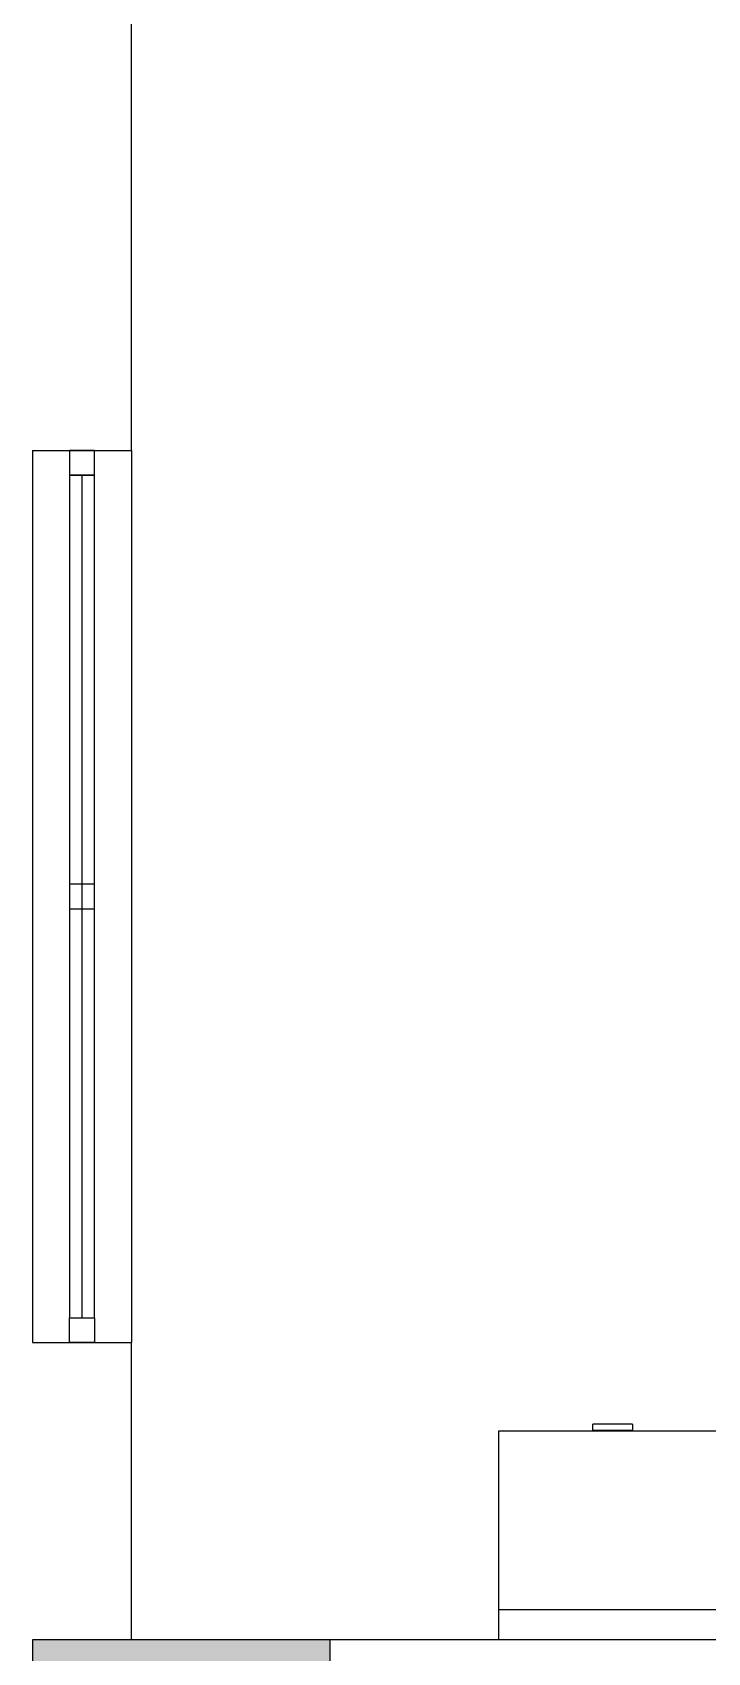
# Model space of a CAD drawing. Header units: metres. Extents: x -658 to -58, y -713 to -118.
# Drawn here: x -337.049 to -335.688, y -207.472 to -204.203 of the extents above; entities that cross this region are included whole.
import ezdxf

# ---------------------------------------------------------------- set-up
doc = ezdxf.new("R2010")
doc.units = ezdxf.units.M
doc.header["$LTSCALE"] = 100
doc.layers.add('plan', color=8, linetype='Continuous')

# ---------------------------------------------------------------- blocks, each defined once
blk = doc.blocks.new('Modern_Bed_13665 - Modern_Bed_13665-V4-الدور الاول')
for p, q in [((1.51, 0.82), (1.51, 0.7583)), ((1.51, 0.7583), (1.05, 0.7583)), ((1.51, 0.7583), (1.51, 0.3983)), ((1.51, 0.3983), (1.05, 0.3983)), ((1.24, 0.3969), (1.24, 0.3983)), ((1.24, 0.3877), (1.24, 0.3969)), ((1.32, 0.3969), (1.24, 0.3969)), ((1.32, 0.3983), (1.32, 0.3969)), ((1.32, 0.3969), (1.32, 0.3877)), ((1.24, 0.3849), (1.24, 0.3877)), ((1.24, 0.3849), (1.32, 0.3849)), ((1.32, 0.3877), (1.32, 0.3849))]:
    blk.add_line(p, q)
blk = doc.blocks.new('*U111')
blk.add_line((1.75, 0), (0.05, 0))
for points in [[(0.05, 0.025), (0, 0.025), (0, -0.025), (0.05, -0.025)], [(1.75, -0.025), (1.75, 0.025), (0.05, 0.025), (0.05, -0.025)], [(1.75, 0.025), (1.8, 0.025), (1.8, -0.025), (1.75, -0.025)]]:
    blk.add_lwpolyline(points, close=True)
blk = doc.blocks.new('RWEFRWEFRWE')
h = blk.add_hatch(color=256)
h.dxf.hatch_style = 1
h.paths.add_polyline_path([(-227.4055, -189.7532), (-227.4055, -189.5532), (-228.0055, -189.5532), (-228.0055, -189.7532)])
blk.add_lwpolyline([(-227.4055, -189.7532), (-227.4055, -189.5532), (-228.0055, -189.5532), (-228.0055, -189.7532)], close=True)
blk = doc.blocks.new('A$Cb06f5615')
at = {"layer": 'plan'}
for p, q in [((-39.6035, 6.2095), (-39.6035, 10.1095)), ((-39.8035, 6.2095), (-39.8035, 4.4095)), ((-39.8035, 6.2095), (-39.6035, 6.2095)), ((-39.6035, 6.2095), (-39.6035, 4.4095)), ((-39.8035, 4.4095), (-39.6035, 4.4095)), ((-39.6035, 3.8095), (-39.6035, 4.4095)), ((-35.1035, 3.8095), (-39.6035, 3.8095))]:
    blk.add_line(p, q, dxfattribs=at)
blk.add_lwpolyline([(-39.6785, 5.2845), (-39.6785, 5.3345), (-39.7285, 5.3345), (-39.7285, 5.2845)], close=True, dxfattribs=at)
blk.add_blockref('RWEFRWEFRWE', (188.202, 193.3627), dxfattribs=at)
for name, p, rotation in [('*U111', (-39.7035, 6.2095), 270), ('Modern_Bed_13665 - Modern_Bed_13665-V4-الدور الاول', (-37.3535, 4.6295), 180)]:
    blk.add_blockref(name, p, dxfattribs=dict(at, rotation=rotation))

msp = doc.modelspace()

# ---------------------------------------------------------------- block references
at = {"layer": 'plan'}
msp.add_blockref('A$Cb06f5615', (-297.2456, -211.2557), dxfattribs=at)

doc.saveas('drawing.dxf')
